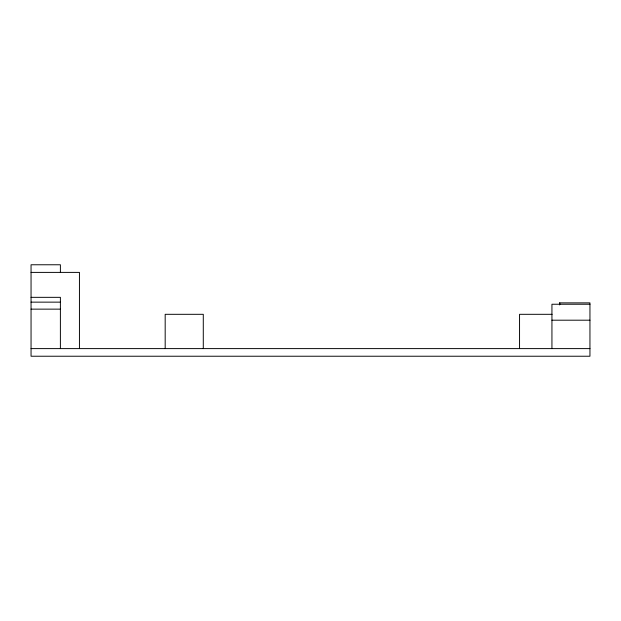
<?xml version="1.0" encoding="UTF-8"?>
<svg xmlns="http://www.w3.org/2000/svg" width="621" height="621" viewBox="0 0 621 621"><rect width="100%" height="100%" fill="white"/><g stroke="black" fill="none" stroke-linecap="round" stroke-linejoin="round"><path stroke-width="0.93" d="M31.05 272.394L79.441 272.394L79.441 348.606M31.05 297.335L60.392 297.335L60.392 348.606M31.05 302.14L60.392 302.14M589.95 304.243L551.937 304.243L551.937 348.606M31.05 309.142L60.392 309.142M552.092 314.311L519.552 314.311L519.552 348.606M551.937 320.195L589.95 320.195M31.05 348.606L589.95 348.606M559.746 302.877L559.746 304.787M559.568 304.787L559.568 302.877L589.95 302.877L589.95 356.229L31.05 356.229L31.05 264.771L60.392 264.771L60.392 272.394M203.284 348.606L203.284 314.311L165.178 314.311L165.178 348.606"/></g></svg>
